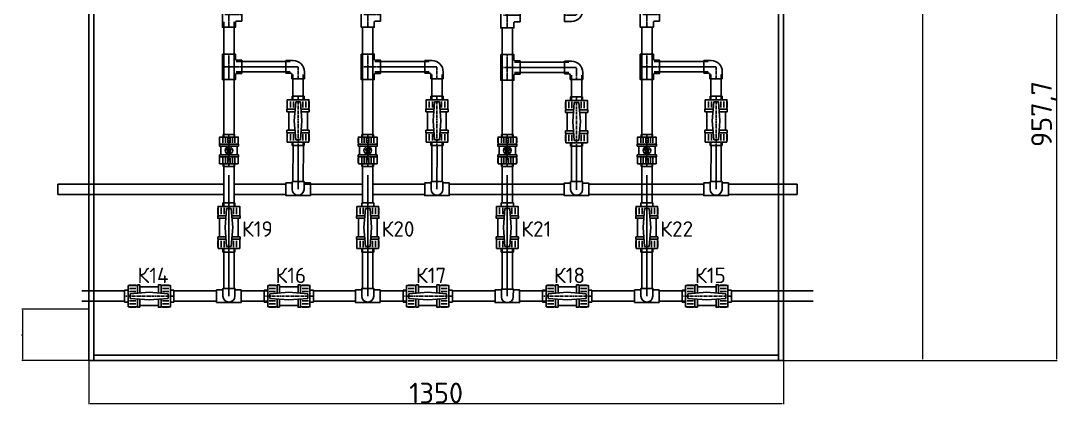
# Model space of a CAD drawing. Header units: inches. Extents: x 13 to 12015, y 11 to 4983.
# Drawn here: x 6377 to 8391, y 2747 to 3493 of the extents above; entities that cross this region are included whole.
import ezdxf

# ---------------------------------------------------------------- set-up
doc = ezdxf.new("R2010")
doc.units = ezdxf.units.IN
doc.header["$MEASUREMENT"] = 0
for name, pattern in [('004_(М5) Пунктир 4мм на 2мм', [0]), ('005_(М5) Пунктир 5мм на 2мм', [0]), ('MITTE', [2, 1.25, -0.25, 0.25, -0.25])]:
    doc.linetypes.add(name, pattern=pattern)
doc.layers.add('KÖRPERKANTE', color=7, linetype='Continuous')
doc.layers.add('Mitte', color=6, linetype='MITTE')
doc.styles.add('Simplex25.085.15', font='isocpeur.ttf', dxfattribs={"height": 2.5})
doc.dimstyles.new('M1.1standart', dxfattribs={"dimtxt": 1, "dimasz": 2.5, "dimexe": 1.25, "dimexo": 0.625, "dimtad": 1, "dimdec": 1, "dimtxsty": 'Simplex25.085.15', "dimcen": 2.5, "dimadec": 0, "dimazin": 0, "dimtfac": 1, "dimtdec": 1, "dimtmove": 0, "dimatfit": 3, "dimldrblk": 'OBLIQUE', "dimfxl": 1.25, "dimlwd": 9, "dimlwe": 9, "dimarcsym": 0})

# ---------------------------------------------------------------- blocks, each defined once
blk = doc.blocks.new('t__dn40')
at = {"layer": 'KÖRPERKANTE', "ltscale": 25}
for p, q in [((-26, 2.9), (-26, -2.8)), ((26, 2.7), (26, -2.8)), ((3.1, -26), (-2.7, -26))]:
    blk.add_line(p, q, dxfattribs=at)
at = {"layer": 'KÖRPERKANTE', "ltscale": 25, "flags": 128}
blk.add_lwpolyline([(-57, 29.2), (57, 29.2), (57, -29.2), (32.3, -29.2), (29.2, -32.2), (29.2, -57), (-29.2, -57), (-29.2, -32.3), (-32.2, -29.2), (-57, -29.2), (-57, 29.2)], dxfattribs=at)
at = {"layer": 'Mitte', "color": 253, "ltscale": 5}
for p, q in [((-57, 0), (57, 0)), ((0, -57), (0, 17.7))]:
    blk.add_line(p, q, dxfattribs=at)
blk = doc.blocks.new('90_DN32')
for p, q in [((-45.6, 23.4), (-18.6, 23.4)), ((-45.6, -23.4), (-28.4, -23.4)), ((-23.4, -45.6), (-23.4, -28.4)), ((23.4, -45.6), (23.4, -18.6))]:
    blk.add_line(p, q)
at = {"ltscale": 25}
for p, q in [((-45.6, 23.4), (-45.6, -23.4)), ((-20.8, 2.5), (-20.8, -2.5)), ((-2.5, -20.8), (2.5, -20.8)), ((-23.4, -45.6), (23.4, -45.6))]:
    blk.add_line(p, q, dxfattribs=at)
for centre, radius in [((-18.6, -18.6), 42), ((-28.4, -28.4), 5)]:
    blk.add_arc(centre, radius, 0, 90)
at = {"layer": 'Mitte', "color": 253, "ltscale": 0.3}
for p, q in [((-45.6, 0), (0, 0)), ((0, 0), (0, -45.6))]:
    blk.add_line(p, q, dxfattribs=at)
blk = doc.blocks.new('2WEG_15')
for p, q in [((-22.7, 91.5), (-22.7, 78.6)), ((-16, 78.6), (-16, 91.5)), ((-12.5, 102), (12.5, 102)), ((-12.5, 102), (-12.5, 94.7)), ((-9.6, 78.6), (-9.6, 91.5)), ((-8, 51), (-5, 90.2)), ((-5, 90.2), (5, 90.2)), ((-3.2, 90.2), (-3.2, 91.5)), ((3.2, 90.2), (3.2, 91.5)), ((5, 90.2), (8, 51)), ((9.6, 78.6), (9.6, 91.5)), ((12.5, 102), (12.5, 94.7)), ((16, 78.6), (16, 91.5)), ((22.7, 91.5), (22.7, 78.6)), ((-22.3, 75.4), (-6.1, 75.4)), ((-19.3, 31.9), (-19.3, 70.1)), ((6.1, 75.4), (22.3, 75.4)), ((19.3, 70.1), (19.3, 31.9)), ((19.3, 70.1), (19.3, 67.7)), ((-5, 11.8), (-8, 51)), ((8, 51), (5, 11.8)), ((-6.5, 31.9), (-23, 31.9)), ((-23, 31.9), (-23, 26.6)), ((-23, 26.6), (-22.3, 26.6)), ((-22.7, 10.5), (-22.7, 23.4)), ((-22.3, 26.6), (-6.1, 26.6)), ((-22.3, 26.6), (-22.3, 7.3)), ((-16, 23.4), (-16, 10.5)), ((-9.6, 23.4), (-9.6, 10.5)), ((6.1, 26.6), (22.3, 26.6)), ((23, 31.9), (6.5, 31.9)), ((9.6, 23.4), (9.6, 10.5)), ((16, 23.4), (16, 10.5)), ((22.3, 7.3), (22.3, 26.6)), ((22.3, 26.6), (23, 26.6)), ((22.7, 10.5), (22.7, 23.4)), ((23, 26.6), (23, 31.9)), ((-22.3, 7.3), (22.3, 7.3)), ((-12.5, 0), (-12.5, 7.3)), ((-12.5, 0), (12.5, 0)), ((-5, 11.8), (5, 11.8)), ((-3.2, 11.8), (-3.2, 10.5)), ((3.2, 11.8), (3.2, 10.5)), ((12.5, 0), (12.5, 7.3))]:
    blk.add_line(p, q)
at = {"color": 253, "linetype": 'MITTE', "ltscale": 5}
blk.add_line((0, 102), (0, 0), dxfattribs=at)
blk.add_lwpolyline([(-6.5, 70.1), (-23, 70.1), (-23, 75.4), (-22.3, 75.4), (-22.3, 94.7), (22.3, 94.7), (22.3, 75.4), (23, 75.4), (23, 70.1), (6.5, 70.1)])
blk = doc.blocks.new('*D103')
at = {"color": 0, "linetype": 'Continuous', "lineweight": 9, "transparency": 16777216}
for p, q in [((7859.8, 4932.5), (8131.4, 4932.5)), ((8130.2, 2835), (8130.2, 4930)), ((7859.8, 2832.5), (8131.4, 2832.5))]:
    blk.add_line(p, q, dxfattribs=at)
at = {"color": 0, "transparency": 16777216}
for points in [[(8129.8, 4930), (8130.6, 4930), (8130.2, 4932.5)], [(8129.8, 2835), (8130.6, 2835), (8130.2, 2832.5)]]:
    blk.add_solid(points, dxfattribs=at)
at = {"layer": 'Defpoints', "color": 0, "transparency": 16777216}
for p in [(7859.2, 4932.5), (8130.2, 4932.5), (7859.2, 2832.5)]:
    blk.add_point(p, dxfattribs=at)
at = {"color": 0, "transparency": 16777216, "insert": (8109.6, 3882.5), "char_height": 2.5, "attachment_point": 5, "rotation": 90, "style": 'Simplex25.085.15'}
blk.add_mtext('{\\H16.00002x;2100}', dxfattribs=at)
blk = doc.blocks.new('_Oblique')
at = {"color": 0, "linetype": 'ByBlock', "lineweight": -2}
blk.add_line((-0.5, -0.5), (0.5, 0.5), dxfattribs=at)
blk = doc.blocks.new('*D64')
at = {"color": 0, "linetype": 'Continuous', "lineweight": 9, "transparency": 16777216}
for p, q in [((6509.2, 2831.9), (6509.2, 2747.4)), ((7859.2, 2831.9), (7859.2, 2747.4)), ((6511.7, 2748.7), (7856.7, 2748.7))]:
    blk.add_line(p, q, dxfattribs=at)
at = {"color": 0, "transparency": 16777216}
for points in [[(6511.7, 2749.1), (6511.7, 2748.2), (6509.2, 2748.7)], [(7856.7, 2749.1), (7856.7, 2748.2), (7859.2, 2748.7)]]:
    blk.add_solid(points, dxfattribs=at)
at = {"layer": 'Defpoints', "color": 0, "transparency": 16777216}
for p in [(6509.2, 2832.5), (7859.2, 2832.5), (7859.2, 2748.7)]:
    blk.add_point(p, dxfattribs=at)
at = {"color": 0, "transparency": 16777216, "insert": (7184.2, 2769.3), "char_height": 2.5, "attachment_point": 5, "style": 'Simplex25.085.15'}
blk.add_mtext('{\\H16.00002x;1350}', dxfattribs=at)
blk = doc.blocks.new('*D91')
at = {"color": 0, "linetype": 'Continuous', "lineweight": 9, "transparency": 16777216}
for p, q in [((7592.3, 3790.2), (8391.2, 3790.2)), ((8389.9, 3787.7), (8389.9, 2835)), ((7592.3, 2832.5), (8391.2, 2832.5))]:
    blk.add_line(p, q, dxfattribs=at)
at = {"color": 0, "transparency": 16777216}
for points in [[(8389.5, 3787.7), (8390.3, 3787.7), (8389.9, 3790.2)], [(8389.5, 2835), (8390.3, 2835), (8389.9, 2832.5)]]:
    blk.add_solid(points, dxfattribs=at)
at = {"layer": 'Defpoints', "color": 0, "transparency": 16777216}
for p in [(7591.7, 3790.2), (7591.7, 2832.5), (8389.9, 2832.5)]:
    blk.add_point(p, dxfattribs=at)
at = {"color": 0, "transparency": 16777216, "insert": (8365.3, 3311.3), "char_height": 2.5, "attachment_point": 5, "rotation": 90, "style": 'Simplex25.085.15'}
blk.add_mtext('{\\H16.00002x;957,7}', dxfattribs=at)
blk = doc.blocks.new('*D92')
at = {"color": 0, "linetype": 'Continuous', "lineweight": 9, "transparency": 16777216}
for p, q in [((6508.6, 2932.5), (6379.3, 2932.5)), ((6380.6, 2930), (6380.6, 2835)), ((6508.6, 2832.5), (6379.3, 2832.5))]:
    blk.add_line(p, q, dxfattribs=at)
at = {"color": 0, "transparency": 16777216}
for points in [[(6380.2, 2930), (6381, 2930), (6380.6, 2932.5)], [(6380.2, 2835), (6381, 2835), (6380.6, 2832.5)]]:
    blk.add_solid(points, dxfattribs=at)
at = {"layer": 'Defpoints', "color": 0, "transparency": 16777216}
for p in [(6509.2, 2932.5), (6380.6, 2832.5), (6509.2, 2832.5)]:
    blk.add_point(p, dxfattribs=at)
at = {"color": 0, "transparency": 16777216, "insert": (6378.7, 2882.5), "char_height": 2.5, "attachment_point": 5, "rotation": 90, "style": 'Simplex25.085.15'}
blk.add_mtext('100', dxfattribs=at)

msp = doc.modelspace()

# ---------------------------------------------------------------- linework, layer by layer
at = {"color": 30, "true_color": 0xf8991e}
for p, q in [((6519.19548, 2832.50775), (6519.19548, 4932.50775)), ((7849.19548, 4932.50775), (7849.19548, 2832.50775)), ((7849.19548, 2842.50775), (6519.19548, 2842.50775))]:
    msp.add_line(p, q, dxfattribs=at)
at = {"color": 5, "linetype": '004_(М5) Пунктир 4мм на 2мм'}
for p, q in [((6771.52349, 3479.84208), (6771.52349, 3490.61494)), ((6791.52349, 3479.84208), (6791.52349, 3490.61494)), ((6771.52349, 3427.94482), (6771.52349, 3417.17196)), ((6791.52349, 3427.94482), (6791.52349, 3417.17196)), ((7041.36754, 3427.94482), (7041.36754, 3417.17196)), ((7061.36754, 3427.94482), (7061.36754, 3417.17196)), ((7312.56344, 3426.68382), (7312.56344, 3415.91096)), ((7332.56344, 3426.68382), (7332.56344, 3415.91096)), ((7583.71391, 3427.94482), (7583.71391, 3417.17196)), ((7603.71391, 3427.94482), (7603.71391, 3417.17196)), ((6806.37143, 3413.09689), (6795.57641, 3413.09689)), ((7076.21548, 3413.09689), (7065.42046, 3413.09689)), ((7347.41137, 3411.83589), (7336.61635, 3411.83589)), ((7618.56184, 3413.09689), (7607.76682, 3413.09689)), ((6771.52349, 3378.24895), (6771.52349, 3389.02182)), ((6791.52349, 3378.24895), (6791.52349, 3389.02182)), ((6806.37143, 3393.09689), (6795.57641, 3393.09689)), ((7041.36754, 3378.24895), (7041.36754, 3389.02182)), ((7061.36754, 3378.24895), (7061.36754, 3389.02182)), ((7076.21548, 3393.09689), (7065.42046, 3393.09689)), ((7312.56344, 3376.98796), (7312.56344, 3387.76082)), ((7332.56344, 3376.98796), (7332.56344, 3387.76082)), ((7347.41137, 3391.83589), (7336.61635, 3391.83589)), ((7583.71391, 3378.24895), (7583.71391, 3389.02182)), ((7603.71391, 3378.24895), (7603.71391, 3389.02182)), ((7618.56184, 3393.09689), (7607.76682, 3393.09689)), ((6906.03953, 3345.86768), (6906.03953, 3338.97357)), ((6926.03953, 3345.86768), (6926.03953, 3338.97357)), ((7175.88358, 3345.86768), (7175.88358, 3338.97357)), ((7195.88358, 3345.86768), (7195.88358, 3338.97357)), ((7447.07947, 3344.60668), (7447.07947, 3337.71257)), ((7467.07947, 3344.60668), (7467.07947, 3337.71257)), ((7718.22994, 3345.86768), (7718.22994, 3338.97357)), ((7738.22994, 3345.86768), (7738.22994, 3338.97357)), ((6771.52349, 3271.81027), (6771.52349, 3266.55548)), ((6791.52349, 3271.81027), (6791.52349, 3266.55548)), ((7041.36754, 3271.81027), (7041.36754, 3266.55548)), ((7061.36754, 3271.81027), (7061.36754, 3266.55548)), ((7312.56344, 3271.81027), (7312.56344, 3266.55548)), ((7332.56344, 3271.81027), (7332.56344, 3266.55548)), ((7583.71391, 3271.81027), (7583.71391, 3266.55548)), ((7603.71391, 3271.81027), (7603.71391, 3266.55548)), ((6906.03953, 3250.00077), (6906.03953, 3256.89488)), ((6926.03953, 3250.00077), (6926.03953, 3256.89488)), ((7175.88358, 3250.00077), (7175.88358, 3256.89488)), ((7195.88358, 3250.00077), (7195.88358, 3256.89488)), ((7447.07947, 3248.73977), (7447.07947, 3255.63388)), ((7467.07947, 3248.73977), (7467.07947, 3255.63388)), ((7718.22994, 3250.00077), (7718.22994, 3256.89488)), ((7738.22994, 3250.00077), (7738.22994, 3256.89488)), ((6771.52349, 3209.26279), (6771.52349, 3214.51758)), ((6791.52349, 3209.26279), (6791.52349, 3214.51758)), ((7041.36754, 3209.26279), (7041.36754, 3214.51758)), ((7061.36754, 3209.26279), (7061.36754, 3214.51758)), ((7312.56344, 3209.26279), (7312.56344, 3214.51758)), ((7332.56344, 3209.26279), (7332.56344, 3214.51758)), ((7583.71391, 3209.26279), (7583.71391, 3214.51758)), ((7603.71391, 3209.26279), (7603.71391, 3214.51758)), ((6771.52349, 3138.80738), (6771.52349, 3131.91327)), ((6791.52349, 3138.80738), (6791.52349, 3131.91327)), ((6771.52349, 3042.94047), (6771.52349, 3049.83458)), ((6791.52349, 3042.94047), (6791.52349, 3049.83458)), ((7041.36754, 3042.94047), (7041.36754, 3049.83458)), ((7061.36754, 3042.94047), (7061.36754, 3049.83458)), ((7312.56344, 3042.94047), (7312.56344, 3049.83458)), ((7332.56344, 3042.94047), (7332.56344, 3049.83458)), ((7583.71391, 3042.94047), (7583.71391, 3049.83458)), ((7603.71391, 3042.94047), (7603.71391, 3049.83458)), ((6850.01538, 2967.53592), (6856.90949, 2967.53592)), ((7119.85943, 2967.53592), (7126.75354, 2967.53592)), ((7391.05533, 2967.53592), (7397.94944, 2967.53592)), ((7662.2058, 2967.53592), (7669.09991, 2967.53592)), ((6850.01538, 2947.53592), (6856.90949, 2947.53592)), ((7119.85943, 2947.53592), (7126.75354, 2947.53592)), ((7391.05533, 2947.53592), (7397.94944, 2947.53592)), ((7662.2058, 2947.53592), (7669.09991, 2947.53592))]:
    msp.add_line(p, q, dxfattribs=at)
for p, q in [((6771.52349, 3271.81027), (6771.52349, 3479.93556)), ((6791.52349, 3271.81027), (6791.52349, 3479.93556)), ((7041.36754, 3271.81027), (7041.36754, 3479.93556)), ((7061.36754, 3271.81027), (7061.36754, 3479.93556)), ((7312.56344, 3271.81027), (7312.56344, 3478.67456)), ((7332.56344, 3271.81027), (7332.56344, 3478.67456)), ((7583.71391, 3271.81027), (7583.71391, 3479.93556)), ((7603.71391, 3271.81027), (7603.71391, 3479.93556)), ((6806.37143, 3413.09689), (6892.45259, 3413.09689)), ((7076.21548, 3413.09689), (7162.29664, 3413.09689)), ((7347.41137, 3411.83589), (7433.49254, 3411.83589)), ((7618.56184, 3413.09689), (7704.64301, 3413.09689)), ((6806.37143, 3403.09689), (6916.03953, 3403.09689)), ((6806.37143, 3393.09689), (6892.45259, 3393.09689)), ((7076.21548, 3403.09689), (7185.88358, 3403.09689)), ((7076.21548, 3393.09689), (7162.29664, 3393.09689)), ((7347.41137, 3401.83589), (7457.07947, 3401.83589)), ((7347.41137, 3391.83589), (7433.49254, 3391.83589)), ((7618.56184, 3403.09689), (7728.22994, 3403.09689)), ((7618.56184, 3393.09689), (7704.64301, 3393.09689)), ((6906.03953, 3345.86768), (6906.03953, 3379.50995)), ((6926.03953, 3345.86768), (6926.03953, 3379.50995)), ((7175.88358, 3345.86768), (7175.88358, 3379.50995)), ((7195.88358, 3345.86768), (7195.88358, 3379.50995)), ((7447.07947, 3344.60668), (7447.07947, 3378.24895)), ((7467.07947, 3344.60668), (7467.07947, 3378.24895)), ((7718.22994, 3345.86768), (7718.22994, 3379.50995)), ((7738.22994, 3345.86768), (7738.22994, 3379.50995)), ((6509.19548, 2832.50775), (6509.19548, 3327.50775)), ((6776.29893, 3241.87894), (6781.52349, 3245.88162)), ((6786.74806, 3241.87894), (6781.52349, 3245.88162)), ((6906.19908, 3250.01944), (6906.06773, 3180.22887)), ((6916.19906, 3250.00062), (6916.03953, 3165.23276)), ((6926.19905, 3249.9818), (6926.0677, 3180.19123)), ((7046.14298, 3241.87894), (7051.36754, 3245.88162)), ((7056.59211, 3241.87894), (7051.36754, 3245.88162)), ((7176.04313, 3250.01944), (7175.91178, 3180.22887)), ((7186.04311, 3250.00062), (7185.88358, 3165.23276)), ((7196.04309, 3249.9818), (7195.91175, 3180.19123)), ((7317.33888, 3241.87894), (7322.56344, 3245.88162)), ((7327.788, 3241.87894), (7322.56344, 3245.88162)), ((7447.23903, 3248.75844), (7447.10962, 3179.99869)), ((7457.23901, 3248.73962), (7457.07947, 3163.97176)), ((7467.23899, 3248.7208), (7467.10965, 3179.99869)), ((7588.48935, 3241.87894), (7593.71391, 3245.88162)), ((7598.93847, 3241.87894), (7593.71391, 3245.88162)), ((7718.3895, 3250.01944), (7718.25815, 3180.22887)), ((7728.38948, 3250.00062), (7728.22994, 3165.23276)), ((7738.38946, 3249.9818), (7738.25811, 3180.19123)), ((6776.29893, 3241.87894), (6778.91121, 3241.87894)), ((6776.29893, 3241.87894), (6778.91121, 3241.87894)), ((6776.29893, 3241.87894), (6778.91121, 3241.87894)), ((6778.91121, 3241.87894), (6778.91121, 3236.25196)), ((6778.91121, 3236.25196), (6781.52349, 3236.25196)), ((6784.13578, 3236.25196), (6781.52349, 3236.25196)), ((6784.13578, 3241.87894), (6784.13578, 3236.25196)), ((6784.13578, 3241.87894), (6786.74806, 3241.87894)), ((7046.14298, 3241.87894), (7048.75526, 3241.87894)), ((7046.14298, 3241.87894), (7048.75526, 3241.87894)), ((7046.14298, 3241.87894), (7048.75526, 3241.87894)), ((7048.75526, 3241.87894), (7048.75526, 3236.25196)), ((7048.75526, 3236.25196), (7051.36754, 3236.25196)), ((7053.97982, 3236.25196), (7051.36754, 3236.25196)), ((7053.97982, 3241.87894), (7053.97982, 3236.25196)), ((7053.97982, 3241.87894), (7056.59211, 3241.87894)), ((7317.33888, 3241.87894), (7319.95116, 3241.87894)), ((7317.33888, 3241.87894), (7319.95116, 3241.87894)), ((7317.33888, 3241.87894), (7319.95116, 3241.87894)), ((7319.95116, 3241.87894), (7319.95116, 3236.25196)), ((7319.95116, 3236.25196), (7322.56344, 3236.25196)), ((7325.17572, 3236.25196), (7322.56344, 3236.25196)), ((7325.17572, 3241.87894), (7325.17572, 3236.25196)), ((7325.17572, 3241.87894), (7327.788, 3241.87894)), ((7588.48935, 3241.87894), (7591.10163, 3241.87894)), ((7588.48935, 3241.87894), (7591.10163, 3241.87894)), ((7588.48935, 3241.87894), (7591.10163, 3241.87894)), ((7591.10163, 3241.87894), (7591.10163, 3236.25196)), ((7591.10163, 3236.25196), (7593.71391, 3236.25196)), ((7596.32619, 3236.25196), (7593.71391, 3236.25196)), ((7596.32619, 3241.87894), (7596.32619, 3236.25196)), ((7596.32619, 3241.87894), (7598.93847, 3241.87894)), ((6771.52349, 3209.26279), (6771.52349, 3138.80738)), ((6791.52349, 3209.26279), (6791.52349, 3138.80738)), ((7041.36754, 3209.26279), (7041.36754, 3138.80738)), ((7061.36754, 3209.26279), (7061.36754, 3138.80738)), ((7312.56344, 3209.26279), (7312.56344, 3138.80738)), ((7332.56344, 3209.26279), (7332.56344, 3138.80738)), ((7583.71391, 3209.26279), (7583.71391, 3138.80738)), ((7603.71391, 3209.26279), (7603.71391, 3138.80738)), ((6781.52349, 3192.60757), (6781.52349, 2957.50775)), ((7051.36754, 3192.60757), (7051.36754, 2957.50775)), ((7322.56344, 3192.60757), (7322.56344, 2957.50775)), ((7593.71391, 3192.60757), (7593.71391, 2957.50775)), ((6449.25186, 3175.26093), (6771.52349, 3175.26093)), ((6449.25186, 3155.26097), (6449.25186, 3175.26093)), ((6791.52349, 3175.26093), (6892.18551, 3175.26093)), ((6927.69529, 3175.26093), (7041.36754, 3175.26093)), ((7061.36754, 3175.26093), (7162.02956, 3175.26093)), ((7209.73759, 3175.26093), (7433.22546, 3175.26093)), ((7480.93349, 3175.26093), (7704.37593, 3175.26093)), ((7752.08396, 3175.26093), (7885.74954, 3175.26093)), ((7885.74954, 3155.26097), (7885.74954, 3175.26093)), ((6449.25186, 3155.26097), (6771.52349, 3155.26097)), ((6791.52349, 3155.26097), (6892.18551, 3155.26097)), ((6939.89354, 3155.26097), (7041.36754, 3155.26097)), ((7061.36754, 3155.26097), (7162.02956, 3155.26097)), ((7209.73759, 3155.26097), (7433.22546, 3155.26097)), ((7480.93349, 3155.26097), (7704.37593, 3155.26097)), ((7752.08396, 3155.26097), (7885.74954, 3155.26097)), ((6771.52349, 3042.94047), (6771.52349, 2972.48506)), ((6791.52349, 3042.94047), (6791.52349, 2972.48506)), ((7041.36754, 3042.94047), (7041.36754, 2972.48506)), ((7061.36754, 3042.94047), (7061.36754, 2972.48506)), ((7312.56344, 3041.67948), (7312.56344, 2971.22406)), ((7332.56344, 3041.67948), (7332.56344, 2971.22406)), ((7583.71391, 3042.94047), (7583.71391, 2972.48506)), ((7603.71391, 3042.94047), (7603.71391, 2972.48506)), ((6495.8364, 2967.53592), (6578.81949, 2967.53592)), ((6674.6864, 2967.53592), (6757.66948, 2967.53592)), ((6805.37751, 2967.53592), (6850.01538, 2967.53592)), ((6945.88229, 2967.53592), (7027.51353, 2967.53592)), ((6945.88229, 2967.53592), (7028.81995, 2967.53592)), ((7075.22156, 2967.53592), (7119.85943, 2967.53592)), ((7215.72634, 2967.53592), (7298.70942, 2967.53592)), ((7346.41746, 2967.53592), (7391.05533, 2967.53592)), ((7486.92224, 2967.53592), (7569.85989, 2967.53592)), ((7617.56793, 2967.53592), (7662.2058, 2967.53592)), ((7758.07271, 2967.53592), (7916.64801, 2967.53592)), ((6495.8364, 2947.53595), (6578.81949, 2947.53595)), ((6674.6864, 2947.53595), (6757.66948, 2947.53595)), ((6805.37751, 2947.53595), (6850.01538, 2947.53595)), ((6945.88229, 2947.53595), (7027.51353, 2947.53595)), ((6945.88229, 2947.53595), (7028.81995, 2947.53595)), ((7075.22156, 2947.53595), (7119.85943, 2947.53595)), ((7215.72634, 2947.53595), (7298.70942, 2947.53595)), ((7346.41746, 2947.53595), (7391.05533, 2947.53595)), ((7486.92224, 2947.53595), (7569.85989, 2947.53595)), ((7617.56793, 2947.53595), (7662.2058, 2947.53595)), ((7758.07271, 2947.53595), (7916.64801, 2947.53595)), ((7849.19548, 2832.50775), (7849.19548, 2842.50775)), ((6509.19548, 2832.50775), (6519.19548, 2832.50775))]:
    msp.add_line(p, q)
at = {"color": 5, "linetype": '005_(М5) Пунктир 5мм на 2мм'}
for p, q in [((6892.45259, 3413.09689), (6900.78592, 3413.09689)), ((7162.29664, 3413.09689), (7170.62997, 3413.09689)), ((7433.49254, 3411.83589), (7441.82587, 3411.83589)), ((7704.64301, 3413.09689), (7712.97634, 3413.09689)), ((6892.45259, 3393.09689), (6900.78592, 3393.09689)), ((6906.00282, 3387.84328), (6906.00282, 3379.50995)), ((6926.00282, 3387.84328), (6926.00282, 3379.50995)), ((7162.29664, 3393.09689), (7170.62997, 3393.09689)), ((7175.84686, 3387.84328), (7175.84686, 3379.50995)), ((7195.84686, 3387.84328), (7195.84686, 3379.50995)), ((7433.49254, 3391.83589), (7441.82587, 3391.83589)), ((7447.04276, 3386.58229), (7447.04276, 3378.24895)), ((7467.04276, 3386.58229), (7467.04276, 3378.24895)), ((7704.64301, 3393.09689), (7712.97634, 3393.09689)), ((7718.19323, 3387.84328), (7718.19323, 3379.50995)), ((7738.19323, 3387.84328), (7738.19323, 3379.50995))]:
    msp.add_line(p, q, dxfattribs=at)
at = {"ltscale": 25}
for p, q in [((6763.17051, 3264.25638), (6763.17051, 3255.06002)), ((6770.02803, 3255.06002), (6770.02803, 3264.25638)), ((6792.71699, 3271.81027), (6770.33, 3271.81027)), ((6770.33, 3271.81027), (6770.33, 3266.55548)), ((6774.62622, 3255.06002), (6774.62622, 3264.25638)), ((6779.2244, 3255.4645), (6779.2244, 3264.25638)), ((6783.82259, 3255.4645), (6783.82259, 3264.25638)), ((6788.42077, 3255.06002), (6788.42077, 3264.25638)), ((6792.71699, 3271.81027), (6792.71699, 3266.55548)), ((6793.01896, 3255.06002), (6793.01896, 3264.25638)), ((6799.87647, 3264.25638), (6799.87647, 3255.06002)), ((7033.01456, 3264.25638), (7033.01456, 3255.06002)), ((7039.87208, 3255.06002), (7039.87208, 3264.25638)), ((7062.56104, 3271.81027), (7040.17405, 3271.81027)), ((7040.17405, 3271.81027), (7040.17405, 3266.55548)), ((7044.47027, 3255.06002), (7044.47027, 3264.25638)), ((7049.06845, 3255.4645), (7049.06845, 3264.25638)), ((7053.66663, 3255.4645), (7053.66663, 3264.25638)), ((7058.26482, 3255.06002), (7058.26482, 3264.25638)), ((7062.56104, 3271.81027), (7062.56104, 3266.55548)), ((7062.863, 3255.06002), (7062.863, 3264.25638)), ((7069.72052, 3264.25638), (7069.72052, 3255.06002)), ((7304.21046, 3264.25638), (7304.21046, 3255.06002)), ((7311.06798, 3255.06002), (7311.06798, 3264.25638)), ((7333.75694, 3271.81027), (7311.36994, 3271.81027)), ((7311.36994, 3271.81027), (7311.36994, 3266.55548)), ((7315.66616, 3255.06002), (7315.66616, 3264.25638)), ((7320.26435, 3255.4645), (7320.26435, 3264.25638)), ((7324.86253, 3255.4645), (7324.86253, 3264.25638)), ((7329.46072, 3255.06002), (7329.46072, 3264.25638)), ((7333.75694, 3271.81027), (7333.75694, 3266.55548)), ((7334.0589, 3255.06002), (7334.0589, 3264.25638)), ((7340.91642, 3264.25638), (7340.91642, 3255.06002)), ((7575.36093, 3264.25638), (7575.36093, 3255.06002)), ((7582.21845, 3255.06002), (7582.21845, 3264.25638)), ((7604.90741, 3271.81027), (7582.52041, 3271.81027)), ((7582.52041, 3271.81027), (7582.52041, 3266.55548)), ((7586.81663, 3255.06002), (7586.81663, 3264.25638)), ((7591.41482, 3255.4645), (7591.41482, 3264.25638)), ((7596.013, 3255.4645), (7596.013, 3264.25638)), ((7600.61119, 3255.06002), (7600.61119, 3264.25638)), ((7604.90741, 3271.81027), (7604.90741, 3266.55548)), ((7605.20937, 3255.06002), (7605.20937, 3264.25638)), ((7612.06689, 3264.25638), (7612.06689, 3255.06002)), ((6785.91738, 3252.76092), (6763.47706, 3252.76092)), ((6765.63781, 3248.9291), (6765.63781, 3232.14396)), ((6765.63781, 3248.9291), (6765.63781, 3247.22361)), ((6799.56993, 3252.76092), (6785.91738, 3252.76092)), ((6797.40918, 3232.14396), (6797.40918, 3248.9291)), ((7055.76143, 3252.76092), (7033.32111, 3252.76092)), ((7035.48186, 3248.9291), (7035.48186, 3232.14396)), ((7035.48186, 3248.9291), (7035.48186, 3247.22361)), ((7069.41398, 3252.76092), (7055.76143, 3252.76092)), ((7067.25323, 3232.14396), (7067.25323, 3248.9291)), ((7326.95733, 3252.76092), (7304.517, 3252.76092)), ((7306.67775, 3248.9291), (7306.67775, 3232.14396)), ((7306.67775, 3248.9291), (7306.67775, 3247.22361)), ((7340.60987, 3252.76092), (7326.95733, 3252.76092)), ((7338.44912, 3232.14396), (7338.44912, 3248.9291)), ((7598.1078, 3252.76092), (7575.66748, 3252.76092)), ((7577.82822, 3248.9291), (7577.82822, 3232.14396)), ((7577.82822, 3248.9291), (7577.82822, 3247.22361)), ((7611.76034, 3252.76092), (7598.1078, 3252.76092)), ((7609.59959, 3232.14396), (7609.59959, 3248.9291)), ((6762.97892, 3232.14396), (6776.83658, 3232.14396)), ((6762.97892, 3228.31214), (6762.97892, 3232.14396)), ((6763.47706, 3228.31214), (6762.97892, 3228.31214)), ((6763.17051, 3216.81668), (6763.17051, 3226.01304)), ((6777.12961, 3228.31214), (6763.47706, 3228.31214)), ((6763.47706, 3214.51758), (6763.47706, 3228.31214)), ((6770.02803, 3226.01304), (6770.02803, 3216.81668)), ((6774.62622, 3226.01304), (6774.62622, 3216.81668)), ((6776.83658, 3232.14396), (6800.06807, 3232.14396)), ((6799.56993, 3228.31214), (6777.12961, 3228.31214)), ((6779.2244, 3226.24521), (6779.2244, 3216.81668)), ((6783.82259, 3225.86933), (6783.82259, 3216.81668)), ((6788.42077, 3226.01304), (6788.42077, 3216.81668)), ((6793.01896, 3226.01304), (6793.01896, 3216.81668)), ((6799.56993, 3228.31214), (6799.56993, 3214.51758)), ((6800.06807, 3228.31214), (6799.56993, 3228.31214)), ((6799.87647, 3216.81668), (6799.87647, 3226.01304)), ((6800.06807, 3232.14396), (6800.06807, 3228.31214)), ((7032.82297, 3232.14396), (7046.68063, 3232.14396)), ((7032.82297, 3228.31214), (7032.82297, 3232.14396)), ((7033.32111, 3228.31214), (7032.82297, 3228.31214)), ((7033.01456, 3216.81668), (7033.01456, 3226.01304)), ((7046.97365, 3228.31214), (7033.32111, 3228.31214)), ((7033.32111, 3214.51758), (7033.32111, 3228.31214)), ((7039.87208, 3226.01304), (7039.87208, 3216.81668)), ((7044.47027, 3226.01304), (7044.47027, 3216.81668)), ((7046.68063, 3232.14396), (7069.91211, 3232.14396)), ((7069.41398, 3228.31214), (7046.97365, 3228.31214)), ((7049.06845, 3226.24521), (7049.06845, 3216.81668)), ((7053.66663, 3225.86933), (7053.66663, 3216.81668)), ((7058.26482, 3226.01304), (7058.26482, 3216.81668)), ((7062.863, 3226.01304), (7062.863, 3216.81668)), ((7069.41398, 3228.31214), (7069.41398, 3214.51758)), ((7069.91211, 3228.31214), (7069.41398, 3228.31214)), ((7069.72052, 3216.81668), (7069.72052, 3226.01304)), ((7069.91211, 3232.14396), (7069.91211, 3228.31214)), ((7304.01887, 3232.14396), (7317.87653, 3232.14396)), ((7304.01887, 3228.31214), (7304.01887, 3232.14396)), ((7304.517, 3228.31214), (7304.01887, 3228.31214)), ((7304.21046, 3216.81668), (7304.21046, 3226.01304)), ((7318.16955, 3228.31214), (7304.517, 3228.31214)), ((7304.517, 3214.51758), (7304.517, 3228.31214)), ((7311.06798, 3226.01304), (7311.06798, 3216.81668)), ((7315.66616, 3226.01304), (7315.66616, 3216.81668)), ((7317.87653, 3232.14396), (7341.10801, 3232.14396)), ((7340.60987, 3228.31214), (7318.16955, 3228.31214)), ((7320.26435, 3226.24521), (7320.26435, 3216.81668)), ((7324.86253, 3225.86933), (7324.86253, 3216.81668)), ((7329.46072, 3226.01304), (7329.46072, 3216.81668)), ((7334.0589, 3226.01304), (7334.0589, 3216.81668)), ((7340.60987, 3228.31214), (7340.60987, 3214.51758)), ((7341.10801, 3228.31214), (7340.60987, 3228.31214)), ((7340.91642, 3216.81668), (7340.91642, 3226.01304)), ((7341.10801, 3232.14396), (7341.10801, 3228.31214)), ((7575.16934, 3232.14396), (7589.027, 3232.14396)), ((7575.16934, 3228.31214), (7575.16934, 3232.14396)), ((7575.66748, 3228.31214), (7575.16934, 3228.31214)), ((7575.36093, 3216.81668), (7575.36093, 3226.01304)), ((7589.32002, 3228.31214), (7575.66748, 3228.31214)), ((7575.66748, 3214.51758), (7575.66748, 3228.31214)), ((7582.21845, 3226.01304), (7582.21845, 3216.81668)), ((7586.81663, 3226.01304), (7586.81663, 3216.81668)), ((7589.027, 3232.14396), (7612.25848, 3232.14396)), ((7611.76034, 3228.31214), (7589.32002, 3228.31214)), ((7591.41482, 3226.24521), (7591.41482, 3216.81668)), ((7596.013, 3225.86933), (7596.013, 3216.81668)), ((7600.61119, 3226.01304), (7600.61119, 3216.81668)), ((7605.20937, 3226.01304), (7605.20937, 3216.81668)), ((7611.76034, 3228.31214), (7611.76034, 3214.51758)), ((7612.25848, 3228.31214), (7611.76034, 3228.31214)), ((7612.06689, 3216.81668), (7612.06689, 3226.01304)), ((7612.25848, 3232.14396), (7612.25848, 3228.31214)), ((6799.56993, 3214.51758), (6763.47706, 3214.51758)), ((6770.33, 3209.26279), (6770.33, 3214.51758)), ((6792.71699, 3209.26279), (6770.33, 3209.26279)), ((6792.71699, 3209.26279), (6792.71699, 3214.51758)), ((7069.41398, 3214.51758), (7033.32111, 3214.51758)), ((7040.17405, 3209.26279), (7040.17405, 3214.51758)), ((7062.56104, 3209.26279), (7040.17405, 3209.26279)), ((7062.56104, 3209.26279), (7062.56104, 3214.51758)), ((7340.60987, 3214.51758), (7304.517, 3214.51758)), ((7311.36994, 3209.26279), (7311.36994, 3214.51758)), ((7333.75694, 3209.26279), (7311.36994, 3209.26279)), ((7333.75694, 3209.26279), (7333.75694, 3214.51758)), ((7611.76034, 3214.51758), (7575.66748, 3214.51758)), ((7582.52041, 3209.26279), (7582.52041, 3214.51758)), ((7604.90741, 3209.26279), (7582.52041, 3209.26279)), ((7604.90741, 3209.26279), (7604.90741, 3214.51758))]:
    msp.add_line(p, q, dxfattribs=at)
at = {"color": 30, "true_color": 0xf8991e}
msp.add_lwpolyline([(6509.19548, 3797.73014), (6509.19548, 2832.50775), (7859.19548, 2832.50775), (7859.19548, 3797.73014)], dxfattribs=at)
at = {"ltscale": 25}
for points in [[(6786.2104, 3248.9291), (6800.06807, 3248.9291), (6800.06807, 3252.76092), (6799.56993, 3252.76092), (6799.56993, 3266.55548), (6763.47706, 3266.55548), (6763.47706, 3252.76092), (6762.97892, 3252.76092), (6762.97892, 3248.9291), (6786.2104, 3248.9291)], [(7056.05445, 3248.9291), (7069.91211, 3248.9291), (7069.91211, 3252.76092), (7069.41398, 3252.76092), (7069.41398, 3266.55548), (7033.32111, 3266.55548), (7033.32111, 3252.76092), (7032.82297, 3252.76092), (7032.82297, 3248.9291), (7056.05445, 3248.9291)], [(7327.25035, 3248.9291), (7341.10801, 3248.9291), (7341.10801, 3252.76092), (7340.60987, 3252.76092), (7340.60987, 3266.55548), (7304.517, 3266.55548), (7304.517, 3252.76092), (7304.01887, 3252.76092), (7304.01887, 3248.9291), (7327.25035, 3248.9291)], [(7598.40082, 3248.9291), (7612.25848, 3248.9291), (7612.25848, 3252.76092), (7611.76034, 3252.76092), (7611.76034, 3266.55548), (7575.66748, 3266.55548), (7575.66748, 3252.76092), (7575.16934, 3252.76092), (7575.16934, 3248.9291), (7598.40082, 3248.9291)]]:
    msp.add_lwpolyline(points, dxfattribs=at)
for points in [[(6904.49557, 3177.45271), (6892.18551, 3177.45271), (6892.18551, 3153.01281), (6939.89354, 3153.01281), (6939.89354, 3177.45271), (6927.706, 3177.45271)], [(6904.43431, 3164.91878), (6904.50904, 3180.21007), (6927.71948, 3180.21007), (6927.64475, 3164.91878)], [(7174.33961, 3177.45271), (7162.02956, 3177.45271), (7162.02956, 3153.01281), (7209.73759, 3153.01281), (7209.73759, 3177.45271), (7197.55005, 3177.45271)], [(7174.27836, 3164.91878), (7174.35309, 3180.21007), (7197.56353, 3180.21007), (7197.48879, 3164.91878)], [(7445.53551, 3177.24133), (7433.22546, 3177.24133), (7433.22546, 3152.80142), (7480.93349, 3152.80142), (7480.93349, 3177.24133), (7468.74595, 3177.24133)], [(7445.47425, 3164.7074), (7445.54899, 3179.99869), (7468.75942, 3179.99869), (7468.68469, 3164.7074)], [(7716.68598, 3177.45271), (7704.37593, 3177.45271), (7704.37593, 3153.01281), (7752.08396, 3153.01281), (7752.08396, 3177.45271), (7739.89642, 3177.45271)], [(7716.62472, 3164.91878), (7716.69946, 3180.21007), (7739.90989, 3180.21007), (7739.83516, 3164.91878)], [(6769.97953, 2969.7277), (6757.66948, 2969.7277), (6757.66948, 2945.28779), (6805.37751, 2945.28779), (6805.37751, 2969.7277), (6793.18997, 2969.7277)], [(6769.91828, 2957.19377), (6769.99301, 2972.48506), (6793.20344, 2972.48506), (6793.12871, 2957.19377)], [(7039.82358, 2969.7277), (7027.51353, 2969.7277), (7027.51353, 2945.28779), (7075.22156, 2945.28779), (7075.22156, 2969.7277), (7063.03402, 2969.7277)], [(7039.76232, 2957.19377), (7039.83706, 2972.48506), (7063.04749, 2972.48506), (7062.97276, 2957.19377)], [(7311.01948, 2969.51631), (7298.70942, 2969.51631), (7298.70942, 2945.07641), (7346.41746, 2945.07641), (7346.41746, 2969.51631), (7334.22991, 2969.51631)], [(7310.95822, 2955.93277), (7311.03295, 2971.22406), (7334.24339, 2971.22406), (7334.16866, 2955.93277)], [(7582.16995, 2969.7277), (7569.85989, 2969.7277), (7569.85989, 2945.28779), (7617.56793, 2945.28779), (7617.56793, 2969.7277), (7605.38038, 2969.7277)], [(7582.10869, 2957.19377), (7582.18342, 2972.48506), (7605.39386, 2972.48506), (7605.31913, 2957.19377)]]:
    msp.add_lwpolyline(points)
for centre in [(6781.52349, 3240.53653), (7051.36754, 3240.53653), (7322.56344, 3240.53653), (7593.71391, 3240.53653)]:
    msp.add_circle(centre, 7.3927)
for centre in [(6916.03953, 3165.23276), (7185.88358, 3165.23276), (7457.07947, 3165.02137), (7728.22994, 3165.23276), (6781.52349, 2957.50775), (7051.36754, 2957.50775), (7051.36754, 2957.50775), (7322.56344, 2956.24675), (7593.71391, 2957.50775)]:
    msp.add_arc(centre, 11.60946, 181.54975011, 358.45024989)
at = {"layer": 'Mitte', "color": 253, "ltscale": 7}
for p, q in [((6781.52349, 3271.81027), (6781.52349, 3209.26279)), ((7051.36754, 3271.81027), (7051.36754, 3209.26279)), ((7322.56344, 3271.81027), (7322.56344, 3209.26279)), ((7593.71391, 3271.81027), (7593.71391, 3209.26279))]:
    msp.add_line(p, q, dxfattribs=at)

# ---------------------------------------------------------------- block references
for name, p, xscale, yscale, zscale, rotation in [('t__dn40', (6781.52349, 3504.69001), -0.435928668398155, 0.435928668398155, 0.435928668398155, 90), ('t__dn40', (7051.36754, 3504.69001), -0.435928668398155, 0.435928668398155, 0.435928668398155, 90), ('t__dn40', (7322.56344, 3503.42901), -0.435928668398155, 0.435928668398155, 0.435928668398155, 90), ('90_DN32', (7457.07947, 3503.42901), -0.5172573869406528, 0.5172573869406528, 0.5172573869406528, 180), ('t__dn40', (7593.71391, 3504.69001), -0.435928668398155, 0.435928668398155, 0.435928668398155, 90), ('t__dn40', (6781.52349, 3403.09689), -0.435928668398155, 0.435928668398155, 0.435928668398155, 90), ('t__dn40', (7051.36754, 3403.09689), -0.435928668398155, 0.435928668398155, 0.435928668398155, 90), ('t__dn40', (7322.56344, 3401.83589), -0.435928668398155, 0.435928668398155, 0.435928668398155, 90), ('t__dn40', (7593.71391, 3403.09689), -0.435928668398155, 0.435928668398155, 0.435928668398155, 90), ('90_DN32', (6916.03953, 3403.09689), -0.5172573869406528, 0.5172573869406528, 0.5172573869406528, 270), ('90_DN32', (7185.88358, 3403.09689), -0.5172573869406528, 0.5172573869406528, 0.5172573869406528, 270), ('90_DN32', (7457.07947, 3401.83589), -0.5172573869406528, 0.5172573869406528, 0.5172573869406528, 270), ('90_DN32', (7728.22994, 3403.09689), -0.5172573869406528, 0.5172573869406528, 0.5172573869406528, 270), ('2WEG_15', (6578.81949, 2957.53592), -0.9398716597812283, 0.9398716597812283, 0.9398716597812283, 270), ('2WEG_15', (6850.01538, 2957.53592), -0.9398716597812283, 0.9398716597812283, 0.9398716597812283, 270), ('2WEG_15', (7119.85943, 2957.53592), -0.9398716597812283, 0.9398716597812283, 0.9398716597812283, 270), ('2WEG_15', (7391.05533, 2957.53592), -0.9398716597812283, 0.9398716597812283, 0.9398716597812283, 270), ('2WEG_15', (7662.2058, 2957.53592), -0.9398716597812283, 0.9398716597812283, 0.9398716597812283, 270)]:
    msp.add_blockref(name, p, dxfattribs=dict(xscale=xscale, yscale=yscale, zscale=zscale, rotation=rotation))
at = {"xscale": -0.9398716597812283, "yscale": 0.9398716597812283, "zscale": 0.9398716597812283}
for p in [(6916.03953, 3250.00077), (7185.88358, 3250.00077), (7457.07947, 3248.73977), (7728.22994, 3250.00077), (6781.52349, 3042.94047), (7051.36754, 3042.94047), (7322.56344, 3042.94047), (7593.71391, 3042.94047)]:
    msp.add_blockref('2WEG_15', p, dxfattribs=at)

# ---------------------------------------------------------------- texts
at = {"char_height": 30, "attachment_point": 1, "style": 'Simplex25.085.15'}
for s, insert in [('К19', (6806.76144, 3102.9598)), ('К20', (7078.09813, 3102.9598)), ('К21', (7349.52796, 3102.9598)), ('К22', (7619.59863, 3102.9598)), ('К14', (6603.81159, 3012.80022)), ('К16', (6871.99115, 3012.80022)), ('К17', (7144.85153, 3012.80022)), ('К18', (7413.0311, 3012.80022)), ('К15', (7687.1979, 3012.80022))]:
    msp.add_mtext_dynamic_manual_height_columns(s, width=67.1016653, gutter_width=614.62827, heights=[36.00592], dxfattribs=dict(at, insert=insert))

# ---------------------------------------------------------------- dimensions: what is measured, and where the dimension line sits
dim = msp.add_linear_dim(base=(8130.19528, 4932.50775), p1=(7859.19548, 2832.50775), p2=(7859.19548, 4932.50775), angle=90, text='{\\H16.00002x;<>}', dimstyle='M1.1standart', override={"dimarcsym": 1})
dim.commit()
dim.dimension.update_dxf_attribs({"geometry": '*D103', "text_midpoint": (8109.57025, 3882.50775)})
at = {"color": 7}
dim = msp.add_linear_dim(base=(8389.90327, 2832.50775), p1=(7591.69461, 3790.17159), p2=(7591.69461, 2832.50775), angle=90, text='{\\H16.00002x;<>}', dimstyle='M1.1standart', override={"dimarcsym": 1}, dxfattribs=at)
dim.commit()
dim.dimension.update_dxf_attribs({"geometry": '*D91', "text_midpoint": (8365.27824, 3311.33967)})
dim = msp.add_linear_dim(base=(6380.57002, 2832.50775), p1=(6509.19548, 2932.50775), p2=(6509.19548, 2832.50775), angle=90, dimstyle='M1.1standart', override={"dimarcsym": 1})
dim.commit()
dim.dimension.update_dxf_attribs({"geometry": '*D92', "text_midpoint": (6378.69502, 2882.50775)})
dim = msp.add_linear_dim(base=(7859.19548, 2748.6655), p1=(6509.19548, 2832.50775), p2=(7859.19548, 2832.50775), text='{\\H16.00002x;<>}', dimstyle='M1.1standart', override={"dimarcsym": 1})
dim.commit()
dim.dimension.update_dxf_attribs({"geometry": '*D64', "text_midpoint": (7184.19548, 2769.29052)})

doc.saveas('drawing.dxf')
